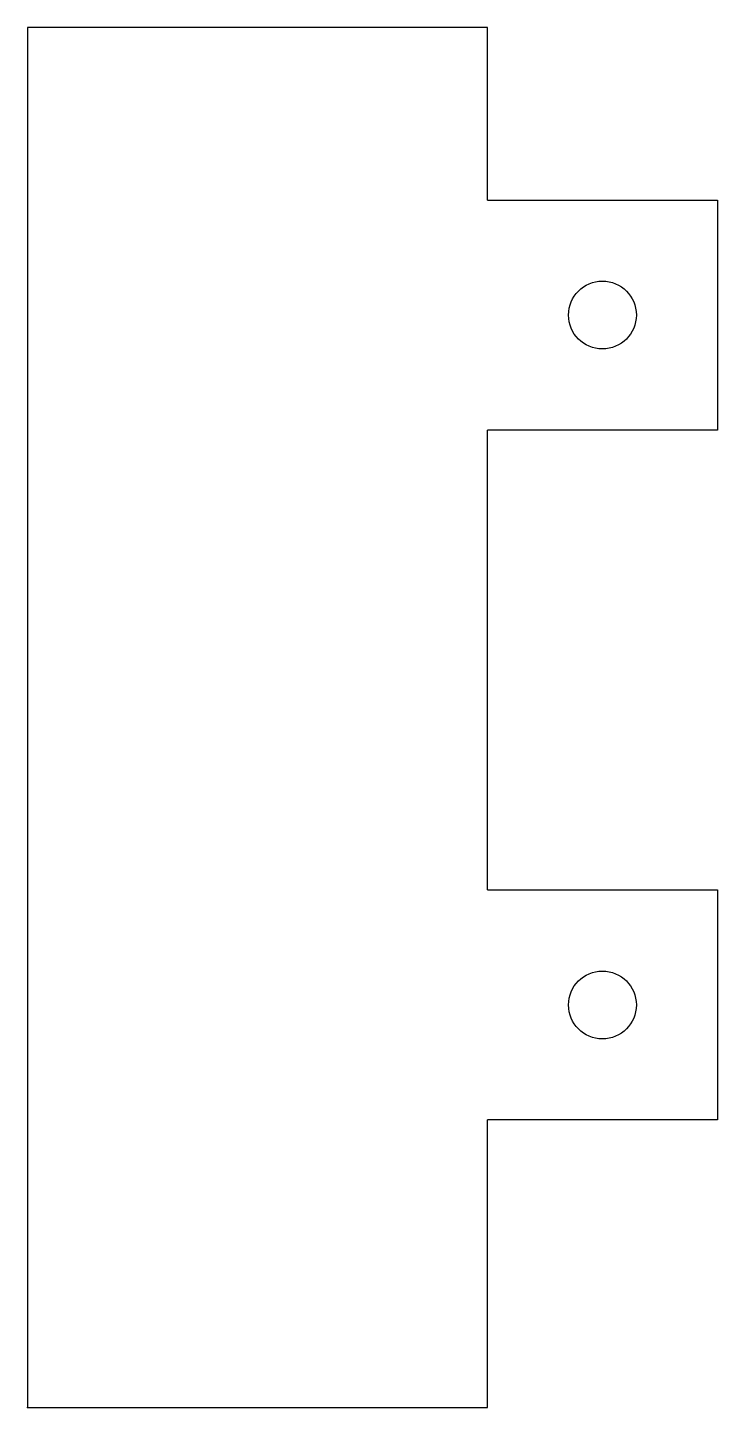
# Model space of a CAD drawing. Header units: centimetres. Extents: x 0 to 6, y 0 to 12.
import ezdxf

# ---------------------------------------------------------------- set-up
doc = ezdxf.new("R2010")
doc.units = ezdxf.units.CM
doc.header["$MEASUREMENT"] = 0
doc.layers.add('walking_beam v1_Sketch1', color=7, linetype='Continuous')

msp = doc.modelspace()

# ---------------------------------------------------------------- linework, layer by layer
at = {"layer": 'walking_beam v1_Sketch1'}
for p, q in [((4, 12), (0, 12)), ((0, 12), (0, 0)), ((4, 10.5), (4, 12)), ((4, 10.5), (6, 10.5)), ((6, 10.5), (6, 8.5)), ((4, 4.5), (4, 8.5)), ((6, 8.5), (4, 8.5)), ((4, 8), (4, 8.5)), ((4, 4.5), (6, 4.5)), ((6, 4.5), (6, 2.5)), ((6, 2.5), (4, 2.5)), ((4, 0), (4, 2.5)), ((0, 0), (4, 0))]:
    msp.add_line(p, q, dxfattribs=at)
for centre in [(5, 9.5), (5, 3.5)]:
    msp.add_circle(centre, 0.295, dxfattribs=at)
msp.add_point((0, 0), dxfattribs=at)

doc.saveas('drawing.dxf')
